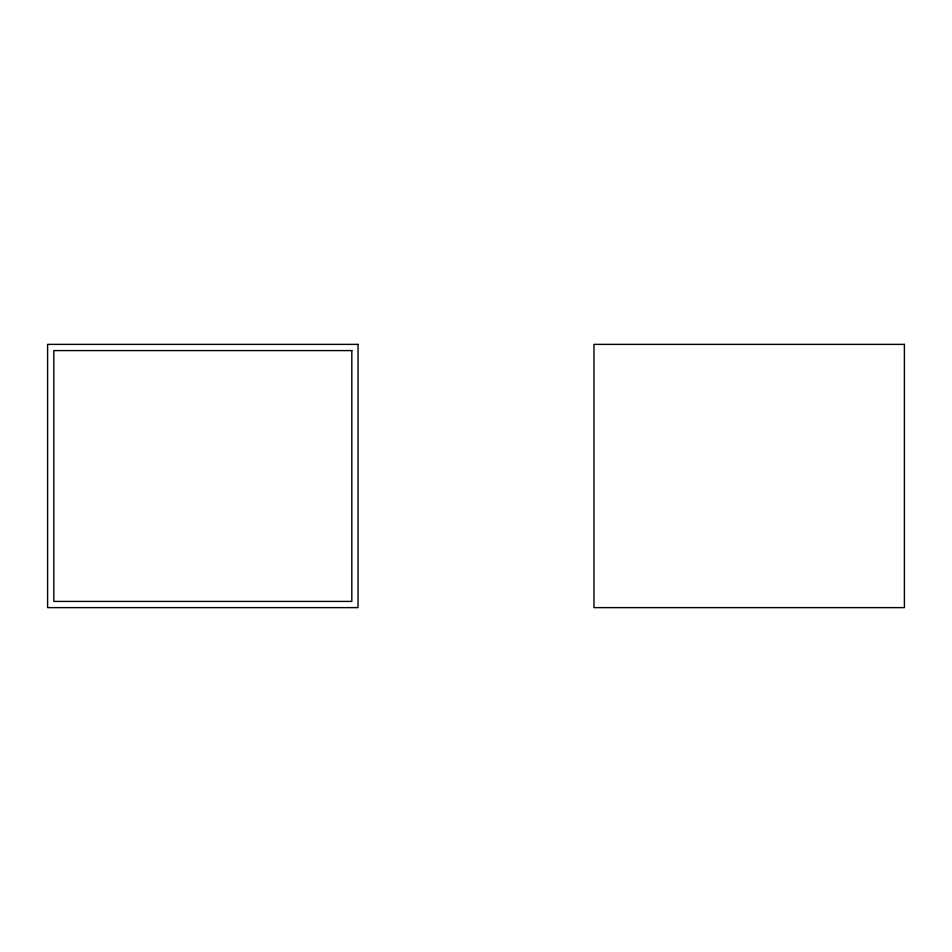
<?xml version="1.0" encoding="UTF-8"?>
<svg xmlns="http://www.w3.org/2000/svg" width="952" height="952" viewBox="0 0 952 952"><rect width="100%" height="100%" fill="white"/><g stroke="black" fill="none" stroke-linecap="round" stroke-linejoin="round"><path stroke-width="1.43" d="M358.035 344.374L47.6 344.374L47.6 607.626L358.035 607.626L358.035 344.374M904.4 344.374L593.965 344.374L593.965 607.626L904.4 607.626L904.4 344.374M351.823 350.586L53.812 350.586L53.812 601.414L351.823 601.414L351.823 350.586"/></g></svg>
